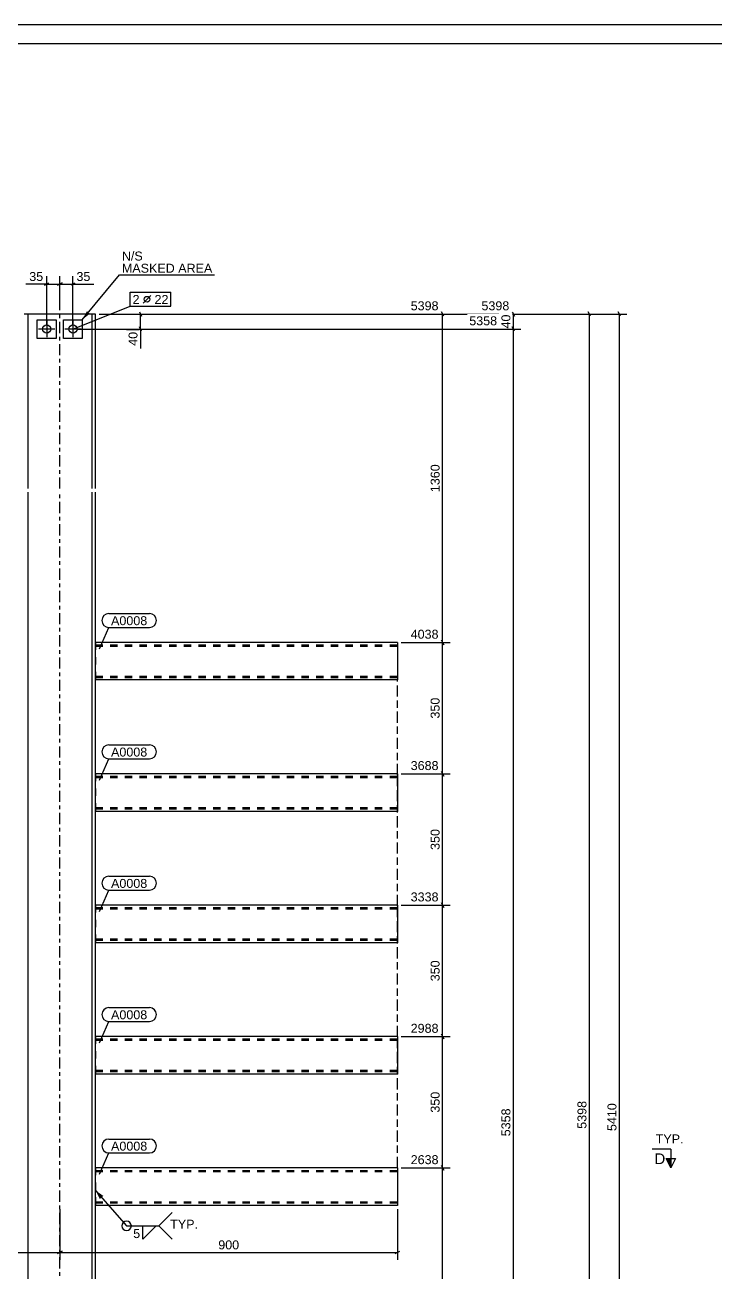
# Model space of a CAD drawing. Header units: millimetres. Extents: x -278 to 563, y -75 to 519.
# Drawn here: x -27.3 to 156.6, y 187.2 to 519.5 of the extents above; entities that cross this region are included whole.
import ezdxf

# ---------------------------------------------------------------- set-up
doc = ezdxf.new("R2010")
doc.units = ezdxf.units.MM
for name, pattern in [('DXK_LINE_DOT2', [3.9198, 1.9599, -1.9599]), ('DXK_LINE_DOT3', [5.9187, 2.979, -0.9799, 0.9799, -0.9799]), ('DXK_LINE_DOT6', [6.9771, 2.979, -1.0191, 1.9599, -1.0191])]:
    doc.linetypes.add(name, pattern=pattern)
doc.styles.add('Arial', font='ARIAL.TTF', dxfattribs={"height": 0.2})

# ---------------------------------------------------------------- blocks, each defined once
blk = doc.blocks.new('Unknown-43703786-1768')
at = {"color": 5, "linetype": 'Continuous'}
for p, q in [((563.35, 519.48), (-277.65, 519.48)), ((558.35, 514.48), (-272.65, 514.48))]:
    blk.add_line(p, q, dxfattribs=at)
blk = doc.blocks.new('Part-43703786-5004 - 4962')
at = {"color": 2, "linetype": 'Continuous'}
for p, q in [((72, 249.95), (-8.5, 249.95)), ((72, 249.95), (72, 239.95)), ((72, 239.95), (-8.5, 239.95))]:
    blk.add_line(p, q, dxfattribs=at)
at = {"color": 7, "linetype": 'DXK_LINE_DOT2'}
for p, q in [((-8.5, 249.95), (-8.5, 239.95)), ((-8.5, 249.3), (72, 249.3)), ((-8.5, 248.948), (72, 248.948)), ((-8.5, 240.952), (72, 240.952)), ((-8.5, 240.6), (72, 240.6))]:
    blk.add_line(p, q, dxfattribs=at)
blk = doc.blocks.new('Part-43703786-5002 - 4962')
at = {"color": 2, "linetype": 'Continuous'}
for p, q in [((72, 214.95), (-8.5, 214.95)), ((72, 214.95), (72, 204.95)), ((72, 204.95), (-8.5, 204.95))]:
    blk.add_line(p, q, dxfattribs=at)
at = {"color": 7, "linetype": 'DXK_LINE_DOT2'}
for p, q in [((-8.5, 214.95), (-8.5, 204.95)), ((-8.5, 214.3), (72, 214.3)), ((-8.5, 213.948), (72, 213.948)), ((-8.5, 205.952), (72, 205.952)), ((-8.5, 205.6), (72, 205.6))]:
    blk.add_line(p, q, dxfattribs=at)
blk = doc.blocks.new('Part-43703786-5006 - 4962')
at = {"color": 2, "linetype": 'Continuous'}
for p, q in [((72, 284.95), (-8.5, 284.95)), ((72, 284.95), (72, 274.95)), ((72, 274.95), (-8.5, 274.95))]:
    blk.add_line(p, q, dxfattribs=at)
at = {"color": 7, "linetype": 'DXK_LINE_DOT2'}
for p, q in [((-8.5, 284.95), (-8.5, 274.95)), ((-8.5, 284.3), (72, 284.3)), ((-8.5, 283.948), (72, 283.948)), ((-8.5, 275.952), (72, 275.952)), ((-8.5, 275.6), (72, 275.6))]:
    blk.add_line(p, q, dxfattribs=at)
blk = doc.blocks.new('Part-43703786-5008 - 4962')
at = {"color": 2, "linetype": 'Continuous'}
for p, q in [((72, 319.95), (-8.5, 319.95)), ((72, 319.95), (72, 309.95)), ((72, 309.95), (-8.5, 309.95))]:
    blk.add_line(p, q, dxfattribs=at)
at = {"color": 7, "linetype": 'DXK_LINE_DOT2'}
for p, q in [((-8.5, 319.95), (-8.5, 309.95)), ((-8.5, 319.3), (72, 319.3)), ((-8.5, 318.948), (72, 318.948)), ((-8.5, 310.952), (72, 310.952)), ((-8.5, 310.6), (72, 310.6))]:
    blk.add_line(p, q, dxfattribs=at)
blk = doc.blocks.new('Part-43703786-5010 - 4962')
at = {"color": 2, "linetype": 'Continuous'}
for p, q in [((72, 354.95), (-8.5, 354.95)), ((72, 354.95), (72, 344.95)), ((72, 344.95), (-8.5, 344.95))]:
    blk.add_line(p, q, dxfattribs=at)
at = {"color": 7, "linetype": 'DXK_LINE_DOT2'}
for p, q in [((-8.5, 354.95), (-8.5, 344.95)), ((-8.5, 354.3), (72, 354.3)), ((-8.5, 353.948), (72, 353.948)), ((-8.5, 345.952), (72, 345.952)), ((-8.5, 345.6), (72, 345.6))]:
    blk.add_line(p, q, dxfattribs=at)
blk = doc.blocks.new('Part-43703786-5012 - 4962')
at = {"color": 2, "linetype": 'Continuous'}
for p, q in [((-8.5, 442.45), (-27.5, 442.45)), ((-26.5, 442.45), (-26.5, 395.95)), ((-9.5, 442.45), (-9.5, 395.95)), ((-8.5, 395.95), (-8.5, 442.45)), ((-26.5, 394.95), (-26.5, 57.95)), ((-9.5, 394.95), (-9.5, 57.95)), ((-8.5, 57.95), (-8.5, 394.95))]:
    blk.add_line(p, q, dxfattribs=at)
at = {"color": 7, "linetype": 'DXK_LINE_DOT3'}
for p, q in [((-18, 395.95), (-18, 442.45)), ((-18, 57.95), (-18, 394.95))]:
    blk.add_line(p, q, dxfattribs=at)
blk = doc.blocks.new('Bolt-43703786-5014 - 4962')
at = {"color": 3, "linetype": 'Continuous'}
for p, q in [((-21.5, 440.65), (-21.5, 436.25)), ((-14.5, 440.65), (-14.5, 436.25)), ((-19.3, 438.45), (-23.7, 438.45)), ((-12.3, 438.45), (-16.7, 438.45))]:
    blk.add_line(p, q, dxfattribs=at)
for centre in [(-21.5, 438.45), (-14.5, 438.45)]:
    blk.add_circle(centre, 1.1, dxfattribs=at)
blk = doc.blocks.new('Surfacing-43703786-5019 - 4962')
at = {"color": 7, "linetype": 'Continuous'}
for p, q in [((-24, 435.95), (-24, 440.95)), ((-24, 440.95), (-19, 440.95)), ((-19, 440.95), (-19, 435.95)), ((-19, 435.95), (-24, 435.95))]:
    blk.add_line(p, q, dxfattribs=at)
blk = doc.blocks.new('Surfacing-43703786-5020 - 4962')
at = {"color": 7, "linetype": 'Continuous'}
for p, q in [((-17, 435.95), (-17, 440.95)), ((-17, 440.95), (-12, 440.95)), ((-12, 440.95), (-12, 435.95)), ((-12, 435.95), (-17, 435.95))]:
    blk.add_line(p, q, dxfattribs=at)
blk = doc.blocks.new('Line-43703786-7426 - 4962')
at = {"color": 1, "linetype": 'DXK_LINE_DOT6'}
blk.add_line((72, 214.95), (72, 344.95), dxfattribs=at)
blk = doc.blocks.new('StraightDimension-43703786-5690 - 4962')
at = {"color": 7, "linetype": 'Continuous'}
for p, q in [((84.3, 354.35), (83.7, 355.55)), ((73, 354.95), (86, 354.95)), ((84, 319.95), (84, 354.95)), ((73, 319.95), (86, 319.95)), ((83.7, 320.55), (84.3, 319.35))]:
    blk.add_line(p, q, dxfattribs=at)
at = {"color": 0, "linetype": 'Continuous'}
blk.add_wipeout([(83.4, 355.45), (83.4, 358.95), (74.99, 358.95), (74.99, 355.45)], dxfattribs=at)
at = {"color": 0}
blk.add_wipeout([(83.7, 340.73), (80.2, 340.73), (80.2, 334.17), (83.7, 334.17)], dxfattribs=at)
at = {"color": 7, "linetype": 'Continuous', "style": 'Arial'}
blk.add_text('4038', height=2.388, dxfattribs=at).set_placement((75.49, 355.95))
at = {"color": 7, "style": 'Arial'}
blk.add_text('350', height=2.388, rotation=90.0002, dxfattribs=at).set_placement((83.2, 334.67))
blk = doc.blocks.new('StraightDimension-43703786-5686 - 4962')
at = {"color": 7, "linetype": 'Continuous'}
for p, q in [((-7.5, 442.45), (5.5, 442.45)), ((3.2, 443.05), (3.8, 441.85)), ((3.5, 438.45), (3.5, 442.45)), ((3.8, 437.85), (3.2, 439.05)), ((-13.5, 438.45), (5.5, 438.45))]:
    blk.add_line(p, q, dxfattribs=at)
at = {"color": 0}
blk.add_wipeout([(3.2, 438.2), (-0.3, 438.2), (-0.3, 433.49), (3.2, 433.49)], dxfattribs=at)
at = {"color": 7, "linetype": 'Continuous'}
blk.add_line((3.5, 438.45), (3.5, 433.24), dxfattribs=at)
blk.add_line((3.5, 438.45), (3.5, 433.24), dxfattribs=at)
at = {"color": 7, "style": 'Arial'}
blk.add_text('40', height=2.388, rotation=90.0002, dxfattribs=at).set_placement((2.7, 433.99))
blk = doc.blocks.new('StraightDimension-43703786-5694 - 4962')
at = {"color": 7, "linetype": 'Continuous'}
for p, q in [((73, 214.95), (86, 214.95)), ((84.3, 214.35), (83.7, 215.55))]:
    blk.add_line(p, q, dxfattribs=at)
at = {"color": 0, "linetype": 'Continuous'}
blk.add_wipeout([(83.5, 22.22), (80, 22.22), (80, 16.4), (83.5, 16.4)], dxfattribs=at)
at = {"color": 7, "linetype": 'Continuous'}
for p, q in [((84, 15.7), (84, 214.95)), ((84, 21.72), (84, 15.7)), ((83.75, 16.7), (84, 15.7)), ((84.25, 16.7), (84, 15.7)), ((-7.5, 15.7), (86, 15.7)), ((-7.5, 15.7), (86, 15.7)), ((77.25, 15.7), (79, 13.95)), ((77.25, 15.7), (80.75, 15.7)), ((77.25, 15.7), (79, 13.95)), ((77.25, 15.7), (80.75, 15.7)), ((78.13, 15.7), (79.88, 13.95)), ((78.13, 15.7), (79.88, 13.95)), ((79, 15.7), (80.75, 13.95)), ((79, 15.7), (80.75, 13.95)), ((83.7, 16.3), (84.3, 15.1))]:
    blk.add_line(p, q, dxfattribs=at)
at = {"color": 7, "linetype": 'Continuous', "style": 'Arial'}
blk.add_text('RD', height=2.388, rotation=90.0002, dxfattribs=at).set_placement((83, 16.9))
at = {"color": 0, "linetype": 'Continuous'}
blk.add_wipeout([(83.4, 215.45), (83.4, 218.95), (74.99, 218.95), (74.99, 215.45)], dxfattribs=at)
at = {"color": 0}
blk.add_wipeout([(83.7, 119.53), (80.2, 119.53), (80.2, 111.12), (83.7, 111.12)], dxfattribs=at)
at = {"color": 7, "linetype": 'Continuous', "style": 'Arial'}
blk.add_text('2638', height=2.388, dxfattribs=at).set_placement((75.49, 215.95))
at = {"color": 7, "style": 'Arial'}
blk.add_text('2638', height=2.388, rotation=90.0002, dxfattribs=at).set_placement((83.2, 111.62))
blk = doc.blocks.new('StraightDimension-43703786-5692 - 4962')
at = {"color": 7, "linetype": 'Continuous'}
for p, q in [((73, 284.95), (86, 284.95)), ((84.3, 284.35), (83.7, 285.55)), ((84, 249.95), (84, 284.95)), ((73, 249.95), (86, 249.95)), ((83.7, 250.55), (84.3, 249.35))]:
    blk.add_line(p, q, dxfattribs=at)
at = {"color": 0, "linetype": 'Continuous'}
blk.add_wipeout([(83.4, 285.45), (83.4, 288.95), (74.99, 288.95), (74.99, 285.45)], dxfattribs=at)
at = {"color": 0}
blk.add_wipeout([(83.7, 270.73), (80.2, 270.73), (80.2, 264.17), (83.7, 264.17)], dxfattribs=at)
at = {"color": 7, "linetype": 'Continuous', "style": 'Arial'}
blk.add_text('3338', height=2.388, dxfattribs=at).set_placement((75.49, 285.95))
at = {"color": 7, "style": 'Arial'}
blk.add_text('350', height=2.388, rotation=90.0002, dxfattribs=at).set_placement((83.2, 264.67))
blk = doc.blocks.new('StraightDimension-43703786-5689 - 4962')
at = {"color": 7, "linetype": 'Continuous'}
for p, q in [((-7.5, 442.45), (86, 442.45)), ((84.3, 441.85), (83.7, 443.05)), ((84, 354.95), (84, 442.45)), ((83.7, 355.55), (84.3, 354.35)), ((73, 354.95), (86, 354.95))]:
    blk.add_line(p, q, dxfattribs=at)
at = {"color": 0, "linetype": 'Continuous'}
blk.add_wipeout([(83.4, 442.95), (83.4, 446.45), (74.99, 446.45), (74.99, 442.95)], dxfattribs=at)
at = {"color": 0}
blk.add_wipeout([(83.7, 402.91), (80.2, 402.91), (80.2, 394.49), (83.7, 394.49)], dxfattribs=at)
at = {"color": 7, "linetype": 'Continuous', "style": 'Arial'}
blk.add_text('5398', height=2.388, dxfattribs=at).set_placement((75.49, 443.45))
at = {"color": 7, "style": 'Arial'}
blk.add_text('1360', height=2.388, rotation=90.0002, dxfattribs=at).set_placement((83.2, 394.99))
blk = doc.blocks.new('StraightDimension-43703786-5691 - 4962')
at = {"color": 7, "linetype": 'Continuous'}
for p, q in [((73, 319.95), (86, 319.95)), ((84.3, 319.35), (83.7, 320.55)), ((84, 284.95), (84, 319.95)), ((73, 284.95), (86, 284.95)), ((83.7, 285.55), (84.3, 284.35))]:
    blk.add_line(p, q, dxfattribs=at)
at = {"color": 0, "linetype": 'Continuous'}
blk.add_wipeout([(83.4, 320.45), (83.4, 323.95), (74.99, 323.95), (74.99, 320.45)], dxfattribs=at)
at = {"color": 0}
blk.add_wipeout([(83.7, 305.73), (80.2, 305.73), (80.2, 299.17), (83.7, 299.17)], dxfattribs=at)
at = {"color": 7, "linetype": 'Continuous', "style": 'Arial'}
blk.add_text('3688', height=2.388, dxfattribs=at).set_placement((75.49, 320.95))
at = {"color": 7, "style": 'Arial'}
blk.add_text('350', height=2.388, rotation=90.0002, dxfattribs=at).set_placement((83.2, 299.67))
blk = doc.blocks.new('StraightDimension-43703786-5693 - 4962')
at = {"color": 7, "linetype": 'Continuous'}
for p, q in [((73, 249.95), (86, 249.95)), ((84.3, 249.35), (83.7, 250.55)), ((84, 214.95), (84, 249.95)), ((73, 214.95), (86, 214.95)), ((83.7, 215.55), (84.3, 214.35))]:
    blk.add_line(p, q, dxfattribs=at)
at = {"color": 0, "linetype": 'Continuous'}
blk.add_wipeout([(83.4, 250.45), (83.4, 253.95), (74.99, 253.95), (74.99, 250.45)], dxfattribs=at)
at = {"color": 0}
blk.add_wipeout([(83.7, 235.73), (80.2, 235.73), (80.2, 229.17), (83.7, 229.17)], dxfattribs=at)
at = {"color": 7, "linetype": 'Continuous', "style": 'Arial'}
blk.add_text('2988', height=2.388, dxfattribs=at).set_placement((75.49, 250.95))
at = {"color": 7, "style": 'Arial'}
blk.add_text('350', height=2.388, rotation=90.0002, dxfattribs=at).set_placement((83.2, 229.67))
blk = doc.blocks.new('StraightDimension-43703786-5709 - 4962')
at = {"color": 7, "linetype": 'Continuous'}
for p, q in [((-7.5, 442.45), (125.12, 442.45)), ((123.42, 441.85), (122.82, 443.05)), ((123.12, 15.7), (123.12, 442.45))]:
    blk.add_line(p, q, dxfattribs=at)
at = {"color": 0}
blk.add_wipeout([(122.82, 233.28), (119.32, 233.28), (119.32, 224.87), (122.82, 224.87)], dxfattribs=at)
at = {"color": 7, "style": 'Arial'}
blk.add_text('5398', height=2.388, rotation=90.0002, dxfattribs=at).set_placement((122.32, 225.37))
blk = doc.blocks.new('StraightDimension-43703786-5712 - 4962')
at = {"color": 7, "linetype": 'Continuous'}
for p, q in [((-7.5, 442.45), (133.12, 442.45)), ((131.42, 441.85), (130.82, 443.05)), ((131.12, 14.5), (131.12, 442.45))]:
    blk.add_line(p, q, dxfattribs=at)
at = {"color": 0}
blk.add_wipeout([(130.82, 232.68), (127.32, 232.68), (127.32, 224.27), (130.82, 224.27)], dxfattribs=at)
at = {"color": 7, "style": 'Arial'}
blk.add_text('5410', height=2.388, rotation=90.0002, dxfattribs=at).set_placement((130.32, 224.77))
blk = doc.blocks.new('StraightDimension-43703786-7300 - 4962')
at = {"color": 7, "linetype": 'Continuous'}
for p, q in [((-18, 443.45), (-18, 452.5)), ((-14.5, 439.45), (-14.5, 452.5)), ((-18.6, 450.15), (-17.4, 450.75)), ((-18, 450.45), (-14.5, 450.45)), ((-13.9, 450.75), (-15.1, 450.15))]:
    blk.add_line(p, q, dxfattribs=at)
at = {"color": 0}
blk.add_wipeout([(-9.36, 450.75), (-9.36, 454.25), (-14.06, 454.25), (-14.06, 450.75)], dxfattribs=at)
at = {"color": 7, "linetype": 'Continuous'}
blk.add_line((-14.5, 450.45), (-8.92, 450.45), dxfattribs=at)
blk.add_line((-14.5, 450.45), (-8.92, 450.45), dxfattribs=at)
at = {"color": 7, "style": 'Arial'}
blk.add_text('35', height=2.388, dxfattribs=at).set_placement((-13.56, 451.25))
blk = doc.blocks.new('StraightDimension-43703786-7301 - 4962')
at = {"color": 7, "linetype": 'Continuous'}
for p, q in [((-21.5, 439.45), (-21.5, 452.5)), ((-18, 443.45), (-18, 452.5)), ((-22.1, 450.15), (-20.9, 450.75)), ((-21.5, 450.45), (-18, 450.45)), ((-17.4, 450.75), (-18.6, 450.15))]:
    blk.add_line(p, q, dxfattribs=at)
at = {"color": 0}
blk.add_wipeout([(-21.94, 450.75), (-21.94, 454.25), (-26.64, 454.25), (-26.64, 450.75)], dxfattribs=at)
at = {"color": 7, "linetype": 'Continuous'}
blk.add_line((-21.5, 450.45), (-27.08, 450.45), dxfattribs=at)
blk.add_line((-21.5, 450.45), (-27.08, 450.45), dxfattribs=at)
at = {"color": 7, "style": 'Arial'}
blk.add_text('35', height=2.388, dxfattribs=at).set_placement((-26.14, 451.25))
blk = doc.blocks.new('StraightDimension-43703786-7406 - 4962')
at = {"color": 7, "linetype": 'Continuous'}
for p, q in [((-18, 203.95), (-18, 190.45)), ((72, 203.95), (72, 190.45)), ((-17.4, 192.75), (-18.6, 192.15)), ((71.4, 192.15), (72.6, 192.75)), ((-18, 192.45), (72, 192.45))]:
    blk.add_line(p, q, dxfattribs=at)
at = {"color": 0}
blk.add_wipeout([(30.28, 192.75), (30.28, 196.25), (23.72, 196.25), (23.72, 192.75)], dxfattribs=at)
at = {"color": 7, "style": 'Arial'}
blk.add_text('900', height=2.388, dxfattribs=at).set_placement((24.22, 193.25))
blk = doc.blocks.new('StraightDimension-43703786-7407 - 4962')
at = {"color": 7, "linetype": 'Continuous'}
for p, q in [((-120, 203.95), (-120, 190.45)), ((-18, 203.95), (-18, 190.45)), ((-119.4, 192.75), (-120.6, 192.15)), ((-18.6, 192.15), (-17.4, 192.75)), ((-120, 192.45), (-18, 192.45))]:
    blk.add_line(p, q, dxfattribs=at)
at = {"color": 0}
blk.add_wipeout([(-64.79, 192.75), (-64.79, 196.25), (-73.21, 196.25), (-73.21, 192.75)], dxfattribs=at)
at = {"color": 7, "style": 'Arial'}
blk.add_text('1200', height=2.388, dxfattribs=at).set_placement((-72.71, 193.25))
blk = doc.blocks.new('StraightDimension-43703786-8476 - 4962')
at = {"color": 7, "linetype": 'Continuous'}
for p, q in [((-7.5, 442.45), (104.86, 442.45)), ((102.56, 443.05), (103.16, 441.85)), ((102.86, 438.45), (102.86, 442.45)), ((103.16, 437.85), (102.56, 439.05)), ((-13.5, 438.45), (104.86, 438.45))]:
    blk.add_line(p, q, dxfattribs=at)
at = {"color": 0}
blk.add_wipeout([(102.56, 442.8), (99.06, 442.8), (99.06, 438.1), (102.56, 438.1)], dxfattribs=at)
at = {"color": 0, "linetype": 'Continuous'}
blk.add_wipeout([(102.26, 442.95), (102.26, 446.45), (93.85, 446.45), (93.85, 442.95)], dxfattribs=at)
at = {"color": 7, "linetype": 'Continuous', "style": 'Arial'}
blk.add_text('5398', height=2.388, dxfattribs=at).set_placement((94.35, 443.45))
at = {"color": 7, "style": 'Arial'}
blk.add_text('40', height=2.388, rotation=90.0002, dxfattribs=at).set_placement((102.06, 438.6))
blk = doc.blocks.new('StraightDimension-43703786-8477 - 4962')
at = {"color": 7, "linetype": 'Continuous'}
for p, q in [((103.16, 437.85), (102.56, 439.05)), ((-13.5, 438.45), (104.86, 438.45)), ((102.86, 15.7), (102.86, 438.45))]:
    blk.add_line(p, q, dxfattribs=at)
at = {"color": 0, "linetype": 'Continuous'}
blk.add_wipeout([(99.01, 438.95), (99.01, 442.45), (90.6, 442.45), (90.6, 438.95)], dxfattribs=at)
at = {"color": 0}
blk.add_wipeout([(102.56, 231.28), (99.06, 231.28), (99.06, 222.87), (102.56, 222.87)], dxfattribs=at)
at = {"color": 7, "linetype": 'Continuous', "style": 'Arial'}
blk.add_text('5358', height=2.388, dxfattribs=at).set_placement((91.1, 439.45))
at = {"color": 7, "style": 'Arial'}
blk.add_text('5358', height=2.388, rotation=90.0002, dxfattribs=at).set_placement((102.06, 223.37))
blk = doc.blocks.new('SectionMark-43703786-7530 - 4962')
at = {"color": 0, "linetype": 'Continuous'}
for points in [[(-154.37, 215.95), (-154.37, 218.95), (-157.26, 218.95), (-157.26, 215.95)], [(143.33, 215.95), (143.33, 218.95), (140.44, 218.95), (140.44, 215.95)]]:
    blk.add_wipeout(points, dxfattribs=at)
at = {"linetype": 'Continuous'}
for points in [[(-158.76, 217.45), (-157.51, 217.45), (-158.76, 214.95)], [(143.58, 217.45), (144.83, 217.45), (144.83, 214.95)]]:
    blk.add_hatch(color=6, dxfattribs=at).paths.add_polyline_path(points)
at = {"color": 6, "linetype": 'Continuous'}
for p, q in [((-158.76, 219.95), (-153.76, 219.95)), ((-158.76, 219.95), (-158.76, 214.95)), ((144.83, 219.95), (139.83, 219.95)), ((144.83, 219.95), (144.83, 214.95)), ((-158.76, 214.95), (-160.01, 217.45)), ((-157.51, 217.45), (-160.01, 217.45)), ((-158.76, 214.95), (-157.51, 217.45)), ((143.58, 217.45), (146.08, 217.45)), ((144.83, 214.95), (143.58, 217.45)), ((146.08, 217.45), (144.83, 214.95))]:
    blk.add_line(p, q, dxfattribs=at)
at = {"color": 6, "linetype": 'Continuous', "style": 'Arial'}
for p in [(-157.26, 215.95), (140.44, 215.95)]:
    blk.add_text('D', height=2.87, dxfattribs=at).set_placement(p)
blk = doc.blocks.new('Mark-43703786-5043 - 4962')
at = {"color": 0}
blk.add_wipeout([(5.29, 219.55), (5.29, 222.05), (-4.35, 222.05), (-4.35, 219.55)], dxfattribs=at)
blk.add_wipeout([(5.29, 219.55), (5.29, 222.05), (-4.35, 222.05), (-4.35, 219.55)], dxfattribs=at)
at = {"color": 3, "linetype": 'Continuous'}
for p, q in [((-4.95, 222.65), (5.89, 222.65)), ((-7.4, 213.25), (-4.95, 218.95)), ((-4.95, 218.95), (5.89, 218.95))]:
    blk.add_line(p, q, dxfattribs=at)
for centre, start, end in [((-4.95, 220.8), 90, 270), ((5.89, 220.8), 270, 90)]:
    blk.add_arc(centre, 1.85, start, end, dxfattribs=at)
at = {"color": 3, "style": 'Arial'}
blk.add_text('A0008', height=2.388, dxfattribs=at).set_placement((-4.35, 219.55))
blk = doc.blocks.new('Mark-43703786-5045 - 4962')
at = {"color": 0}
blk.add_wipeout([(5.29, 254.55), (5.29, 257.05), (-4.35, 257.05), (-4.35, 254.55)], dxfattribs=at)
blk.add_wipeout([(5.29, 254.55), (5.29, 257.05), (-4.35, 257.05), (-4.35, 254.55)], dxfattribs=at)
at = {"color": 3, "linetype": 'Continuous'}
for p, q in [((-4.95, 257.65), (5.89, 257.65)), ((-7.4, 248.25), (-4.95, 253.95)), ((-4.95, 253.95), (5.89, 253.95))]:
    blk.add_line(p, q, dxfattribs=at)
for centre, start, end in [((-4.95, 255.8), 90, 270), ((5.89, 255.8), 270, 90)]:
    blk.add_arc(centre, 1.85, start, end, dxfattribs=at)
at = {"color": 3, "style": 'Arial'}
blk.add_text('A0008', height=2.388, dxfattribs=at).set_placement((-4.35, 254.55))
blk = doc.blocks.new('Mark-43703786-7206 - 4962')
at = {"linetype": 'Continuous'}
blk.add_hatch(color=7, dxfattribs=at).paths.add_polyline_path([(-10.01, 442.55), (-12, 440.95), (-10.78, 443.19)])
at = {"color": 0}
blk.add_wipeout([(4.09, 456.71), (4.09, 459.21), (-1.46, 459.21), (-1.46, 456.71)], dxfattribs=at)
blk.add_wipeout([(4.09, 456.71), (4.09, 459.21), (-1.46, 459.21), (-1.46, 456.71)], dxfattribs=at)
blk.add_wipeout([(22.61, 453.46), (22.61, 455.96), (-1.46, 455.96), (-1.46, 453.46)], dxfattribs=at)
blk.add_wipeout([(22.61, 453.46), (22.61, 455.96), (-1.46, 455.96), (-1.46, 453.46)], dxfattribs=at)
at = {"color": 7, "linetype": 'Continuous'}
for p, q in [((-12, 440.95), (-2.06, 452.86)), ((-2.06, 452.86), (23.21, 452.86))]:
    blk.add_line(p, q, dxfattribs=at)
at = {"color": 7, "style": 'Arial'}
for s, height, p in [('N/', 2.388, (-1.46, 456.71)), ('S', 2.39, (1.87, 456.71)), ('MASKED AREA', 2.3877, (-1.46, 453.46))]:
    blk.add_text(s, height=height, dxfattribs=at).set_placement(p)
blk = doc.blocks.new('Mark-43703786-5764 - 4962')
at = {"color": 0}
blk.add_wipeout([(3.24, 445.14), (3.24, 447.64), (1.39, 447.64), (1.39, 445.14)], dxfattribs=at)
blk.add_wipeout([(3.24, 445.14), (3.24, 447.64), (1.39, 447.64), (1.39, 445.14)], dxfattribs=at)
at = {"color": 3, "linetype": 'Continuous'}
for p, q in [((0.79, 444.54), (0.79, 448.24)), ((-14.5, 438.45), (0.79, 444.54))]:
    blk.add_line(p, q, dxfattribs=at)
at = {"color": 0}
blk.add_wipeout([(6.49, 445.14), (6.49, 447.64), (3.99, 447.64), (3.99, 445.14)], dxfattribs=at)
at = {"color": 3, "style": 'Arial'}
blk.add_text('2', height=2.39, dxfattribs=at).set_placement((1.39, 445.14))
at = {"color": 0}
blk.add_wipeout([(10.95, 445.14), (10.95, 447.64), (7.24, 447.64), (7.24, 445.14)], dxfattribs=at)
blk.add_wipeout([(10.95, 445.14), (10.95, 447.64), (7.24, 447.64), (7.24, 445.14)], dxfattribs=at)
at = {"color": 3, "linetype": 'Continuous'}
for p, q in [((0.79, 448.24), (11.55, 448.24)), ((4.24, 445.39), (6.24, 447.39)), ((11.55, 444.54), (11.55, 448.24)), ((0.79, 444.54), (11.55, 444.54))]:
    blk.add_line(p, q, dxfattribs=at)
blk.add_circle((5.24, 446.39), 0.75, dxfattribs=at)
at = {"color": 3, "style": 'Arial'}
blk.add_text('22', height=2.388, dxfattribs=at).set_placement((7.24, 445.14))
blk = doc.blocks.new('Mark-43703786-5047 - 4962')
at = {"color": 0}
blk.add_wipeout([(5.29, 289.55), (5.29, 292.05), (-4.35, 292.05), (-4.35, 289.55)], dxfattribs=at)
blk.add_wipeout([(5.29, 289.55), (5.29, 292.05), (-4.35, 292.05), (-4.35, 289.55)], dxfattribs=at)
at = {"color": 3, "linetype": 'Continuous'}
for p, q in [((-4.95, 292.65), (5.89, 292.65)), ((-7.4, 283.25), (-4.95, 288.95)), ((-4.95, 288.95), (5.89, 288.95))]:
    blk.add_line(p, q, dxfattribs=at)
for centre, start, end in [((-4.95, 290.8), 90, 270), ((5.89, 290.8), 270, 90)]:
    blk.add_arc(centre, 1.85, start, end, dxfattribs=at)
at = {"color": 3, "style": 'Arial'}
blk.add_text('A0008', height=2.388, dxfattribs=at).set_placement((-4.35, 289.55))
blk = doc.blocks.new('Mark-43703786-5049 - 4962')
at = {"color": 0}
blk.add_wipeout([(5.29, 324.55), (5.29, 327.05), (-4.35, 327.05), (-4.35, 324.55)], dxfattribs=at)
blk.add_wipeout([(5.29, 324.55), (5.29, 327.05), (-4.35, 327.05), (-4.35, 324.55)], dxfattribs=at)
at = {"color": 3, "linetype": 'Continuous'}
for p, q in [((-4.95, 327.65), (5.89, 327.65)), ((-7.4, 318.25), (-4.95, 323.95)), ((-4.95, 323.95), (5.89, 323.95))]:
    blk.add_line(p, q, dxfattribs=at)
for centre, start, end in [((-4.95, 325.8), 90, 270), ((5.89, 325.8), 270, 90)]:
    blk.add_arc(centre, 1.85, start, end, dxfattribs=at)
at = {"color": 3, "style": 'Arial'}
blk.add_text('A0008', height=2.388, dxfattribs=at).set_placement((-4.35, 324.55))
blk = doc.blocks.new('Mark-43703786-5051 - 4962')
at = {"color": 0}
blk.add_wipeout([(5.29, 359.55), (5.29, 362.05), (-4.35, 362.05), (-4.35, 359.55)], dxfattribs=at)
blk.add_wipeout([(5.29, 359.55), (5.29, 362.05), (-4.35, 362.05), (-4.35, 359.55)], dxfattribs=at)
at = {"color": 3, "linetype": 'Continuous'}
for p, q in [((-4.95, 362.65), (5.89, 362.65)), ((-7.4, 353.25), (-4.95, 358.95)), ((-4.95, 358.95), (5.89, 358.95))]:
    blk.add_line(p, q, dxfattribs=at)
for centre, start, end in [((-4.95, 360.8), 90, 270), ((5.89, 360.8), 270, 90)]:
    blk.add_arc(centre, 1.85, start, end, dxfattribs=at)
at = {"color": 3, "style": 'Arial'}
blk.add_text('A0008', height=2.388, dxfattribs=at).set_placement((-4.35, 359.55))
blk = doc.blocks.new('Text-43703786-7533 - 4962')
at = {"color": 0, "linetype": 'Continuous'}
blk.add_wipeout([(148.19, 221.47), (148.19, 223.97), (140.78, 223.97), (140.78, 221.47)], dxfattribs=at)
at = {"color": 7, "linetype": 'Continuous', "style": 'Arial'}
blk.add_text('TYP.', height=2.388, dxfattribs=at).set_placement((140.78, 221.47))
blk = doc.blocks.new('WeldMark-43703786-8354 - 4962')
at = {"linetype": 'Continuous'}
blk.add_hatch(color=3, dxfattribs=at).paths.add_polyline_path([(-7.32, 206.66), (-8.5, 208.95), (-6.38, 207.48)])
at = {"color": 3, "linetype": 'Continuous'}
for q in [(11.98, 203.08), (11.98, 195.93)]:
    blk.add_line((8.41, 199.51), q, dxfattribs=at)
at = {"color": 0}
blk.add_wipeout([(3.61, 196.06), (3.61, 198.96), (1.36, 198.96), (1.36, 196.06)], dxfattribs=at)
at = {"color": 3, "linetype": 'Continuous'}
for p, q in [((-8.5, 208.95), (-0.19, 199.51)), ((-0.19, 199.51), (8.41, 199.51)), ((4.13, 199.51), (7.7, 199.51)), ((7.7, 199.51), (4.13, 195.93)), ((4.13, 195.93), (4.13, 199.51))]:
    blk.add_line(p, q, dxfattribs=at)
for start, end in [(90, 270), (270, 90)]:
    blk.add_arc((-0.19, 199.51), 1.25, start, end, dxfattribs=at)
at = {"color": 3, "style": 'Arial'}
blk.add_text('5', height=2.39, dxfattribs=at).set_placement((1.56, 196.26))
at = {"color": 0, "linetype": 'Continuous'}
blk.add_wipeout([(18.82, 198.76), (18.82, 201.26), (11.41, 201.26), (11.41, 198.76)], dxfattribs=at)
at = {"color": 3, "linetype": 'Continuous', "style": 'Arial'}
blk.add_text('TYP.', height=2.388, dxfattribs=at).set_placement((11.41, 198.76))

msp = doc.modelspace()

# ---------------------------------------------------------------- block references
for name in ['Unknown-43703786-1768', 'Part-43703786-5012 - 4962', 'Surfacing-43703786-5019 - 4962', 'Bolt-43703786-5014 - 4962', 'Surfacing-43703786-5020 - 4962', 'Part-43703786-5010 - 4962', 'Line-43703786-7426 - 4962', 'Part-43703786-5008 - 4962', 'Part-43703786-5006 - 4962', 'Part-43703786-5004 - 4962', 'Part-43703786-5002 - 4962']:
    msp.add_blockref(name, (0, 0))

# ---------------------------------------------------------------- next in the draw order: block references
for name in ['StraightDimension-43703786-5686 - 4962', 'StraightDimension-43703786-5690 - 4962', 'StraightDimension-43703786-5692 - 4962', 'StraightDimension-43703786-5694 - 4962']:
    msp.add_blockref(name, (0, 0))

# ---------------------------------------------------------------- next in the draw order: block references
for name in ['StraightDimension-43703786-5689 - 4962', 'StraightDimension-43703786-5691 - 4962', 'StraightDimension-43703786-5693 - 4962']:
    msp.add_blockref(name, (0, 0))

# ---------------------------------------------------------------- next in the draw order: block references
msp.add_blockref('StraightDimension-43703786-5709 - 4962', (0, 0))

# ---------------------------------------------------------------- next in the draw order: block references
msp.add_blockref('StraightDimension-43703786-5712 - 4962', (0, 0))

# ---------------------------------------------------------------- next in the draw order: block references
for name in ['StraightDimension-43703786-7300 - 4962', 'StraightDimension-43703786-7406 - 4962']:
    msp.add_blockref(name, (0, 0))

# ---------------------------------------------------------------- next in the draw order: block references
for name in ['StraightDimension-43703786-7301 - 4962', 'StraightDimension-43703786-8476 - 4962', 'StraightDimension-43703786-7407 - 4962']:
    msp.add_blockref(name, (0, 0))

# ---------------------------------------------------------------- next in the draw order: block references
msp.add_blockref('StraightDimension-43703786-8477 - 4962', (0, 0))

# ---------------------------------------------------------------- next in the draw order: block references
for name in ['Mark-43703786-7206 - 4962', 'Mark-43703786-5051 - 4962', 'Mark-43703786-5049 - 4962', 'Mark-43703786-5047 - 4962', 'Mark-43703786-5045 - 4962', 'SectionMark-43703786-7530 - 4962', 'WeldMark-43703786-8354 - 4962']:
    msp.add_blockref(name, (0, 0))

# ---------------------------------------------------------------- next in the draw order: block references
for name in ['Mark-43703786-5764 - 4962', 'Mark-43703786-5043 - 4962', 'Text-43703786-7533 - 4962']:
    msp.add_blockref(name, (0, 0))

doc.saveas('drawing.dxf')
